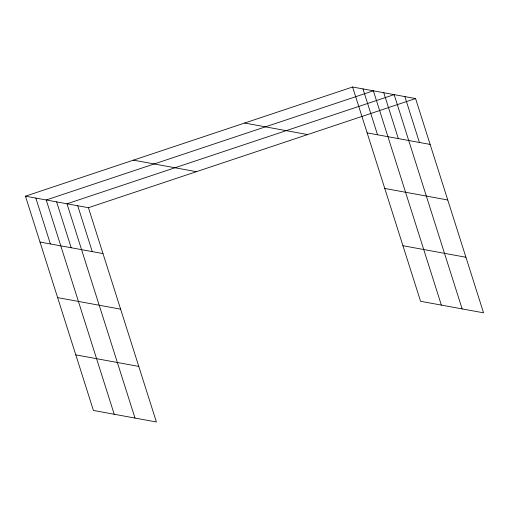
<?xml version="1.0" encoding="UTF-8"?>
<svg xmlns="http://www.w3.org/2000/svg" width="509" height="509" viewBox="0 0 509 509"><rect width="100%" height="100%" fill="white"/><g stroke="black" fill="none" stroke-linecap="round" stroke-linejoin="round"><path stroke-width="0.76" d="M25.45 196.175L88.432 207.704L156.403 421.986L93.421 410.451L25.45 196.175L352.597 87.014L415.579 98.549L483.55 312.825L420.568 301.296L352.597 87.014M88.432 207.704L415.579 98.549M367.148 132.887L430.13 144.422M244.638 123.038L307.621 134.573M384.779 188.457L447.755 199.992M133.409 160.15L196.391 171.686M402.937 245.72L465.92 257.255M40.001 242.042L102.983 253.577M57.632 297.619L120.614 309.154M75.796 354.875L138.772 366.41M404.871 96.589L419.422 142.456M462.134 308.906L394.163 94.629L67.016 203.785L134.993 418.067M383.773 92.721L398.324 138.594M441.354 305.101L373.377 90.818L46.236 199.98L114.207 414.256M362.987 88.916L377.538 134.79M77.724 205.744L92.275 251.618M56.626 201.882L71.177 247.756M35.84 198.077L50.391 243.945"/></g></svg>
